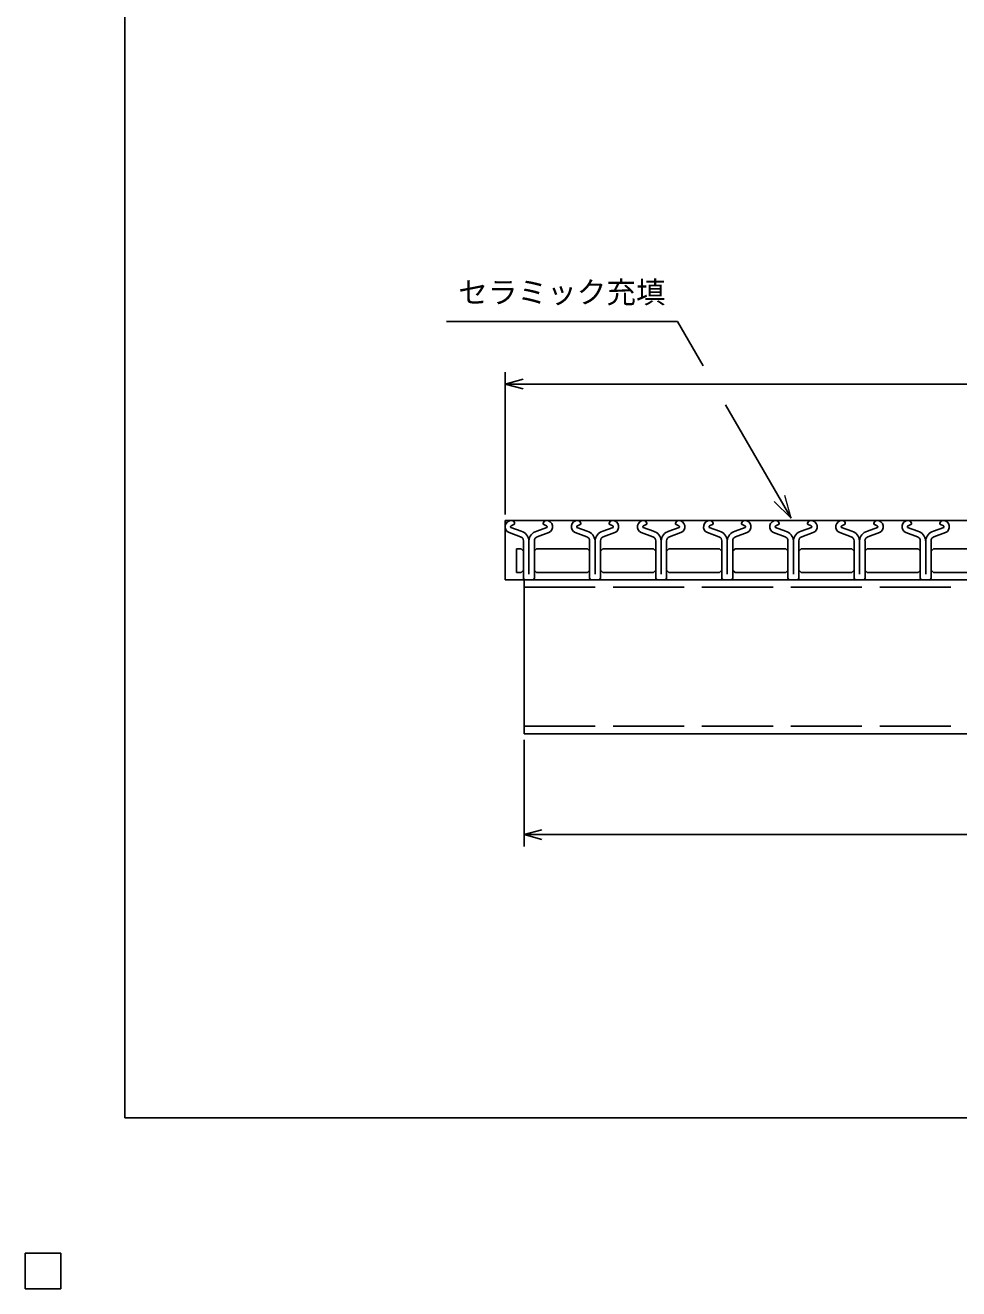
# Model space of a CAD drawing. Units: millimetres, scale not verified. Extents: x -910 to 862, y -642 to 530.
# Drawn here: x -910 to -516, y -642 to -110 of the extents above; entities that cross this region are included whole.
import ezdxf
from ezdxf.enums import TextEntityAlignment as Align

# ---------------------------------------------------------------- set-up
doc = ezdxf.new("R2010")
doc.units = ezdxf.units.MM
doc.header["$LTSCALE"] = 5
doc.linetypes.add('DASHED', pattern=[7.5, 6, -1.5])
for name, color, linetype, lineweight in [('0_2', 150, 'Continuous', 25), ('16', 3, 'Continuous', 25), ('22', 2, 'Continuous', 25)]:
    doc.layers.add(name, color=color, linetype=linetype, lineweight=lineweight)
doc.styles.add('ベクトル', font='')
doc.styles.get('ベクトル').set_extended_font_data('ベクトル')

msp = doc.modelspace()

# ---------------------------------------------------------------- linework, layer by layer
at = {"layer": '0_2'}
for p, q in [((-868, -570.5), (-868, 529.5)), ((862, -570.5), (-868, -570.5))]:
    msp.add_line(p, q, dxfattribs=at)
at = {"layer": '0_2', "color": 4}
for p, q in [((-634.817, -234.636), (-732.317, -234.636)), ((-624.008, -253.359), (-634.817, -234.636)), ((-586.902, -317.628), (-614.557, -269.728))]:
    msp.add_line(p, q, dxfattribs=at)
at = {"layer": '0_2', "color": 4, "lineweight": 13}
for p, q in [((-586.902, -317.628), (-589.49, -307.969)), ((-593.973, -310.557), (-586.902, -317.628))]:
    msp.add_line(p, q, dxfattribs=at)
at = {"layer": '16'}
for p, q in [((-707.5, -318.5), (-213.5, -318.5)), ((-707.5, -318.5), (-707.5, -343.5)), ((-705.879, -323.679), (-701.009, -325.389)), ((-700.799, -323.028), (-705.119, -321.508)), ((-704.96, -320.813), (-703.52, -320.113)), ((-703.52, -320.113), (-703.52, -319.883)), ((-689.902, -321.508), (-694.222, -323.028)), ((-694.012, -325.389), (-689.142, -323.679)), ((-691.501, -319.883), (-691.501, -320.113)), ((-691.501, -320.113), (-690.061, -320.813)), ((-677.979, -323.679), (-673.109, -325.389)), ((-672.899, -323.028), (-677.219, -321.508)), ((-677.06, -320.813), (-675.62, -320.113)), ((-675.62, -320.113), (-675.62, -319.883)), ((-662.002, -321.508), (-666.322, -323.028)), ((-666.112, -325.389), (-661.242, -323.679)), ((-663.601, -319.883), (-663.601, -320.113)), ((-663.601, -320.113), (-662.161, -320.813)), ((-650.079, -323.679), (-645.209, -325.389)), ((-644.999, -323.028), (-649.319, -321.508)), ((-649.16, -320.813), (-647.72, -320.113)), ((-647.72, -320.113), (-647.72, -319.883)), ((-634.102, -321.508), (-638.422, -323.028)), ((-638.212, -325.389), (-633.342, -323.679)), ((-635.701, -319.883), (-635.701, -320.113)), ((-635.701, -320.113), (-634.261, -320.813)), ((-622.179, -323.679), (-617.309, -325.389)), ((-617.099, -323.028), (-621.419, -321.508)), ((-621.26, -320.813), (-619.82, -320.113)), ((-619.82, -320.113), (-619.82, -319.883)), ((-606.202, -321.508), (-610.522, -323.028)), ((-610.312, -325.389), (-605.442, -323.679)), ((-607.801, -319.883), (-607.801, -320.113)), ((-607.801, -320.113), (-606.361, -320.813)), ((-594.279, -323.679), (-589.409, -325.389)), ((-589.199, -323.028), (-593.519, -321.508)), ((-593.36, -320.813), (-591.92, -320.113)), ((-591.92, -320.113), (-591.92, -319.883)), ((-578.302, -321.508), (-582.622, -323.028)), ((-582.412, -325.389), (-577.542, -323.679)), ((-579.901, -319.883), (-579.901, -320.113)), ((-579.901, -320.113), (-578.461, -320.813)), ((-566.379, -323.679), (-561.509, -325.389)), ((-561.299, -323.028), (-565.619, -321.508)), ((-565.46, -320.813), (-564.02, -320.113)), ((-564.02, -320.113), (-564.02, -319.883)), ((-550.402, -321.508), (-554.722, -323.028)), ((-554.512, -325.389), (-549.642, -323.679)), ((-552.001, -319.883), (-552.001, -320.113)), ((-552.001, -320.113), (-550.561, -320.813)), ((-538.479, -323.679), (-533.609, -325.389)), ((-533.399, -323.028), (-537.719, -321.508)), ((-537.56, -320.813), (-536.12, -320.113)), ((-536.12, -320.113), (-536.12, -319.883)), ((-522.502, -321.508), (-526.822, -323.028)), ((-526.612, -325.389), (-521.742, -323.679)), ((-524.101, -319.883), (-524.101, -320.113)), ((-524.101, -320.113), (-522.661, -320.813)), ((-699.81, -327.092), (-699.81, -342.812)), ((-697.5, -341.21), (-697.5, -327.14)), ((-695.21, -342.812), (-695.21, -327.092)), ((-671.91, -327.092), (-671.91, -342.812)), ((-669.6, -341.21), (-669.6, -327.14)), ((-667.31, -342.812), (-667.31, -327.092)), ((-644.01, -327.092), (-644.01, -342.812)), ((-641.7, -341.21), (-641.7, -327.14)), ((-639.41, -342.812), (-639.41, -327.092)), ((-616.11, -327.092), (-616.11, -342.812)), ((-613.8, -341.21), (-613.8, -327.14)), ((-611.51, -342.812), (-611.51, -327.092)), ((-588.21, -327.092), (-588.21, -342.812)), ((-585.9, -341.21), (-585.9, -327.14)), ((-583.61, -342.812), (-583.61, -327.092)), ((-560.31, -327.092), (-560.31, -342.812)), ((-558, -341.21), (-558, -327.14)), ((-555.71, -342.812), (-555.71, -327.092)), ((-532.41, -327.092), (-532.41, -342.812)), ((-530.1, -341.21), (-530.1, -327.14)), ((-527.81, -342.812), (-527.81, -327.092)), ((-700.75, -330.5), (-702.75, -330.5)), ((-702.75, -330.5), (-702.75, -340.5)), ((-699.75, -331.5), (-700.75, -330.5)), ((-695.25, -331.5), (-694.25, -330.5)), ((-694.25, -330.5), (-672.85, -330.5)), ((-672.85, -330.5), (-671.85, -331.5)), ((-667.35, -331.5), (-666.35, -330.5)), ((-666.35, -330.5), (-644.95, -330.5)), ((-644.95, -330.5), (-643.95, -331.5)), ((-639.45, -331.5), (-638.45, -330.5)), ((-638.45, -330.5), (-617.05, -330.5)), ((-617.05, -330.5), (-616.05, -331.5)), ((-611.55, -331.5), (-610.55, -330.5)), ((-610.55, -330.5), (-589.15, -330.5)), ((-589.15, -330.5), (-588.15, -331.5)), ((-583.65, -331.5), (-582.65, -330.5)), ((-582.65, -330.5), (-561.25, -330.5)), ((-561.25, -330.5), (-560.25, -331.5)), ((-555.75, -331.5), (-554.75, -330.5)), ((-554.75, -330.5), (-533.35, -330.5)), ((-533.35, -330.5), (-532.35, -331.5)), ((-527.85, -331.5), (-526.85, -330.5)), ((-526.85, -330.5), (-505.45, -330.5)), ((-702.75, -340.5), (-700.75, -340.5)), ((-700.75, -340.5), (-699.75, -339.5)), ((-694.25, -340.5), (-695.25, -339.5)), ((-672.85, -340.5), (-694.25, -340.5)), ((-671.85, -339.5), (-672.85, -340.5)), ((-666.35, -340.5), (-667.35, -339.5)), ((-644.95, -340.5), (-666.35, -340.5)), ((-643.95, -339.5), (-644.95, -340.5)), ((-638.45, -340.5), (-639.45, -339.5)), ((-617.05, -340.5), (-638.45, -340.5)), ((-616.05, -339.5), (-617.05, -340.5)), ((-610.55, -340.5), (-611.55, -339.5)), ((-589.15, -340.5), (-610.55, -340.5)), ((-588.15, -339.5), (-589.15, -340.5)), ((-582.65, -340.5), (-583.65, -339.5)), ((-561.25, -340.5), (-582.65, -340.5)), ((-560.25, -339.5), (-561.25, -340.5)), ((-554.75, -340.5), (-555.75, -339.5)), ((-533.35, -340.5), (-554.75, -340.5)), ((-532.35, -339.5), (-533.35, -340.5)), ((-526.85, -340.5), (-527.85, -339.5)), ((-505.45, -340.5), (-526.85, -340.5)), ((-707.5, -343.5), (-213.5, -343.5)), ((-699.5, -343.5), (-219.5, -343.5)), ((-699.5, -408.5), (-699.5, -343.5)), ((-699.11, -343.512), (-695.91, -343.512)), ((-671.21, -343.512), (-668.01, -343.512)), ((-643.31, -343.512), (-640.11, -343.512)), ((-615.41, -343.512), (-612.21, -343.512)), ((-587.51, -343.512), (-584.31, -343.512)), ((-559.61, -343.512), (-556.41, -343.512)), ((-531.71, -343.512), (-528.51, -343.512)), ((-219.5, -408.5), (-699.5, -408.5)), ((-910, -627.5), (-895, -627.5)), ((-910, -642.5), (-910, -627.5)), ((-910, -627.5), (-895, -627.5)), ((-910, -642.5), (-910, -627.5)), ((-910, -627.5), (-895, -627.5)), ((-910, -642.5), (-910, -627.5)), ((-910, -627.5), (-895, -627.5)), ((-910, -642.5), (-910, -627.5)), ((-910, -627.5), (-895, -627.5)), ((-910, -642.5), (-910, -627.5)), ((-895, -642.5), (-895, -627.5)), ((-895, -642.5), (-895, -627.5)), ((-895, -642.5), (-895, -627.5)), ((-895, -642.5), (-895, -627.5)), ((-895, -642.5), (-895, -627.5)), ((-910, -642.5), (-895, -642.5)), ((-910, -642.5), (-895, -642.5)), ((-910, -642.5), (-895, -642.5)), ((-910, -642.5), (-895, -642.5)), ((-910, -642.5), (-895, -642.5))]:
    msp.add_line(p, q, dxfattribs=at)
at = {"layer": '16', "linetype": 'DASHED'}
for p, q in [((-699.5, -346.7), (-219.5, -346.7)), ((-699.5, -405.3), (-219.5, -405.3))]:
    msp.add_line(p, q, dxfattribs=at)
at = {"layer": '16'}
for centre, radius, start, end in [((-704.81, -321.2), 2.7, 90.98, 246.68), ((-704.969, -319.946), 1.45, 2.5, 85.55), ((-690.052, -319.946), 1.45, 94.45, 177.5), ((-690.211, -321.2), 2.7, 293.32, 89.02002), ((-676.91, -321.2), 2.7, 90.98, 246.68), ((-677.069, -319.946), 1.45, 2.5, 85.55), ((-662.152, -319.946), 1.45, 94.45, 177.5), ((-662.311, -321.2), 2.7, 293.32, 89.02002), ((-649.01, -321.2), 2.7, 90.98, 246.68), ((-649.169, -319.946), 1.45, 2.5, 85.55), ((-634.252, -319.946), 1.45, 94.45, 177.5), ((-634.411, -321.2), 2.7, 293.32, 89.02002), ((-621.11, -321.2), 2.7, 90.98, 246.68), ((-621.269, -319.946), 1.45, 2.5, 85.55), ((-606.352, -319.946), 1.45, 94.45, 177.5), ((-606.511, -321.2), 2.7, 293.32, 89.02002), ((-593.21, -321.2), 2.7, 90.98, 246.68), ((-593.369, -319.946), 1.45, 2.5, 85.55), ((-578.452, -319.946), 1.45, 94.45, 177.5), ((-578.611, -321.2), 2.7, 293.32, 89.02002), ((-565.31, -321.2), 2.7, 90.98, 246.68), ((-565.469, -319.946), 1.45, 2.5, 85.55), ((-550.552, -319.946), 1.45, 94.45, 177.5), ((-550.711, -321.2), 2.7, 293.32, 89.02002), ((-537.41, -321.2), 2.7, 90.98, 246.68), ((-537.569, -319.946), 1.45, 2.5, 85.55), ((-522.652, -319.946), 1.45, 94.45, 177.5), ((-522.811, -321.2), 2.7, 293.32, 89.02002), ((-704.795, -321.216), 0.44, 111.91, 222.33), ((-702.09, -327.443), 4.6, 3.78, 73.7), ((-692.931, -327.443), 4.6, 106.3, 176.22), ((-690.226, -321.216), 0.44, 317.67, 68.08999), ((-676.895, -321.216), 0.44, 111.91, 222.33), ((-674.19, -327.443), 4.6, 3.78, 73.7), ((-665.031, -327.443), 4.6, 106.3, 176.22), ((-662.326, -321.216), 0.44, 317.67, 68.08999), ((-648.995, -321.216), 0.44, 111.91, 222.33), ((-646.29, -327.443), 4.6, 3.78, 73.7), ((-637.131, -327.443), 4.6, 106.3, 176.22), ((-634.426, -321.216), 0.44, 317.67, 68.08999), ((-621.095, -321.216), 0.44, 111.91, 222.33), ((-618.39, -327.443), 4.6, 3.78, 73.7), ((-609.231, -327.443), 4.6, 106.3, 176.22), ((-606.526, -321.216), 0.44, 317.67, 68.08999), ((-593.195, -321.216), 0.44, 111.91, 222.33), ((-590.49, -327.443), 4.6, 3.78, 73.7), ((-581.331, -327.443), 4.6, 106.3, 176.22), ((-578.626, -321.216), 0.44, 317.67, 68.08999), ((-565.295, -321.216), 0.44, 111.91, 222.33), ((-562.59, -327.443), 4.6, 3.78, 73.7), ((-553.431, -327.443), 4.6, 106.3, 176.22), ((-550.726, -321.216), 0.44, 317.67, 68.08999), ((-537.395, -321.216), 0.44, 111.91, 222.33), ((-534.69, -327.443), 4.6, 3.78, 73.7), ((-525.531, -327.443), 4.6, 106.3, 176.22), ((-522.826, -321.216), 0.44, 317.67, 68.08999), ((-701.609, -327.089), 1.8, 0, 70.58), ((-693.412, -327.089), 1.8, 109.42, 180), ((-673.709, -327.089), 1.8, 0, 70.58), ((-665.512, -327.089), 1.8, 109.42, 180), ((-645.809, -327.089), 1.8, 0, 70.58), ((-637.612, -327.089), 1.8, 109.42, 180), ((-617.909, -327.089), 1.8, 0, 70.58), ((-609.712, -327.089), 1.8, 109.42, 180), ((-590.009, -327.089), 1.8, 0, 70.58), ((-581.812, -327.089), 1.8, 109.42, 180), ((-562.109, -327.089), 1.8, 0, 70.58), ((-553.912, -327.089), 1.8, 109.42, 180), ((-534.209, -327.089), 1.8, 0, 70.58), ((-526.012, -327.089), 1.8, 109.42, 180), ((-699.11, -342.812), 0.7, 180, 270), ((-695.91, -342.812), 0.7, 270, 0), ((-671.21, -342.812), 0.7, 180, 270), ((-668.01, -342.812), 0.7, 270, 0), ((-643.31, -342.812), 0.7, 180, 270), ((-640.11, -342.812), 0.7, 270, 0), ((-615.41, -342.812), 0.7, 180, 270), ((-612.21, -342.812), 0.7, 270, 0), ((-587.51, -342.812), 0.7, 180, 270), ((-584.31, -342.812), 0.7, 270, 0), ((-559.61, -342.812), 0.7, 180, 270), ((-556.41, -342.812), 0.7, 270, 0), ((-531.71, -342.812), 0.7, 180, 270), ((-528.51, -342.812), 0.7, 270, 0)]:
    msp.add_arc(centre, radius, start, end, dxfattribs=at)
at = {"layer": '22', "color": 4}
for p, q in [((-707.5, -316), (-707.5, -256)), ((-707.5, -261), (-700, -259)), ((-700, -263), (-707.5, -261)), ((-707.5, -261), (-213.5, -261)), ((-699.5, -456), (-699.5, -411)), ((-699.5, -451), (-692, -449)), ((-692, -453), (-699.5, -451)), ((-699.5, -451), (-219.5, -451)), ((-895, -627.5), (-910, -627.5)), ((-910, -627.5), (-910, -642.5)), ((-895, -627.5), (-910, -627.5)), ((-910, -627.5), (-910, -642.5)), ((-895, -627.5), (-910, -627.5)), ((-910, -627.5), (-910, -642.5)), ((-895, -642.5), (-895, -627.5)), ((-895, -642.5), (-895, -627.5)), ((-895, -642.5), (-895, -627.5)), ((-910, -642.5), (-895, -642.5)), ((-910, -642.5), (-895, -642.5)), ((-910, -642.5), (-895, -642.5))]:
    msp.add_line(p, q, dxfattribs=at)
at = {"layer": '22'}
for p, q in [((-895, -627.5), (-910, -627.5)), ((-910, -627.5), (-910, -642.5)), ((-895, -627.5), (-910, -627.5)), ((-910, -627.5), (-910, -642.5)), ((-895, -627.5), (-910, -627.5)), ((-910, -627.5), (-910, -642.5)), ((-895, -642.5), (-895, -627.5)), ((-895, -642.5), (-895, -627.5)), ((-895, -642.5), (-895, -627.5)), ((-910, -642.5), (-895, -642.5)), ((-910, -642.5), (-895, -642.5)), ((-910, -642.5), (-895, -642.5))]:
    msp.add_line(p, q, dxfattribs=at)

# ---------------------------------------------------------------- texts
at = {"layer": '0_2', "color": 2, "style": 'ベクトル'}
msp.add_text('セラミック充填', height=9.164, dxfattribs=at).set_placement((-639.817, -229.636), align=Align.BOTTOM_RIGHT)

doc.saveas('drawing.dxf')
